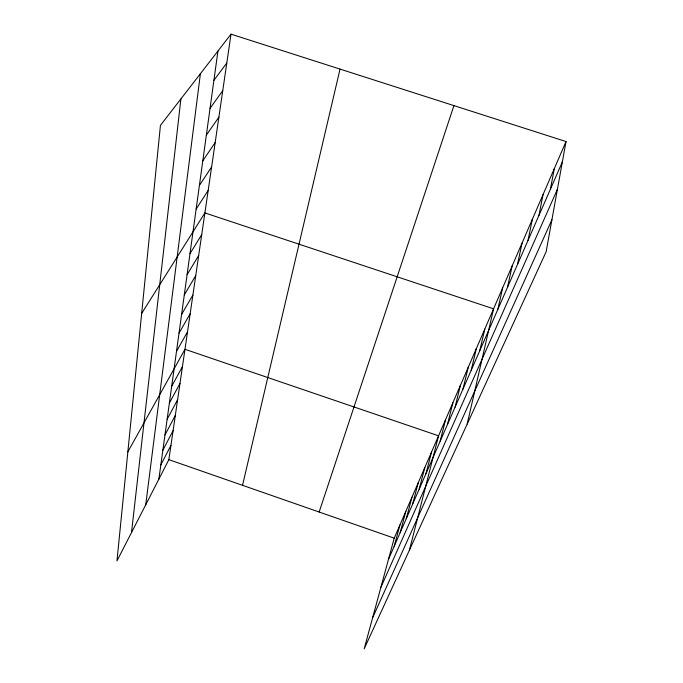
<?xml version="1.0" encoding="UTF-8"?>
<svg xmlns="http://www.w3.org/2000/svg" width="683" height="683" viewBox="0 0 683 683"><rect width="100%" height="100%" fill="white"/><g stroke="black" fill="none" stroke-linecap="round" stroke-linejoin="round"><path stroke-width="1.02" d="M131.503 532.518L180.901 98.924M145.735 504.754L200.401 73.721M158.874 479.125L217.954 51.029M231.008 34.15L160.437 125.373L116.972 560.888L168.855 459.659L231.008 34.15L566.028 141.552L546.144 251.762L364.176 648.85L394.219 538.17L566.028 141.552M550.387 189.259L554.306 168.624M538.947 215.418L543.079 194.527M528.002 240.433L532.339 219.328M517.526 264.381L522.043 243.097M507.486 287.321L512.165 265.9M497.856 309.331L502.679 287.791M467.198 424.049L493.57 308.827L204.891 212.917L141.671 313.429M479.739 350.755L484.81 329.052M242.533 485.323L340.04 69.103M471.202 370.263L476.375 348.518M462.989 389.037L468.256 367.266M455.083 407.119L460.427 385.332M447.459 424.536L452.88 402.757M440.117 441.329L445.598 419.567M409.441 550.088L438.563 435.805L184.973 349.295L127.849 451.873M425.979 473.643L431.571 451.95M419.174 489.19L424.809 467.556M412.609 504.208L418.278 482.625M406.265 518.713L411.969 497.198M400.127 532.731L405.856 511.302M394.193 546.298L399.948 524.945M319.157 512.011L453.939 105.617M388.448 559.428L562.365 161.888M380.849 587.44L557.422 189.276M372.602 617.808L551.924 219.738M160.838 464.892L170.938 445.384M162.87 450.191L173.089 430.657M164.962 435.003L175.309 415.443M167.13 419.294L177.606 399.726M169.375 403.055L179.979 383.487M171.698 386.236L182.438 366.677M176.513 351.327L187.526 331.827M179.014 333.193L190.164 313.745M181.61 314.402L192.905 295.022M184.299 294.902L195.739 275.616M187.091 274.677L198.676 255.485M189.985 253.666L201.724 234.602M196.141 209.109L208.187 190.386M199.402 185.46L211.61 166.942M202.8 160.821L215.171 142.551M206.343 135.132L218.884 117.143M210.048 108.324L222.752 90.66M213.907 80.312L226.79 63.015M168.855 459.659L394.219 538.17"/></g></svg>
